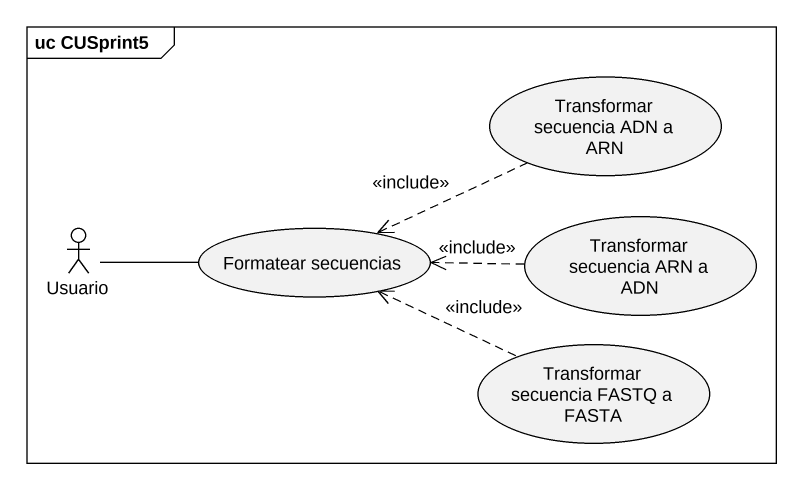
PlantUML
@startuml
mainframe uc CUSprint5
usecase "Transformar secuencia ADN a ARN" as Transformar_secuencia_ADN_a
actor Usuario
usecase "Formatear secuencias" as Formatear_secuencias
usecase "Transformar secuencia ARN a ADN" as Transformar_secuencia_ARN_a
usecase "Transformar secuencia FASTQ a FASTA" as Transformar_secuencia_FASTQ
Transformar_secuencia_ADN_a .left.> Formatear_secuencias : <<include>>
Formatear_secuencias -left- Usuario
Transformar_secuencia_ARN_a .left.> Formatear_secuencias : <<include>>
Transformar_secuencia_FASTQ .left.> Formatear_secuencias : <<include>>
@enduml
